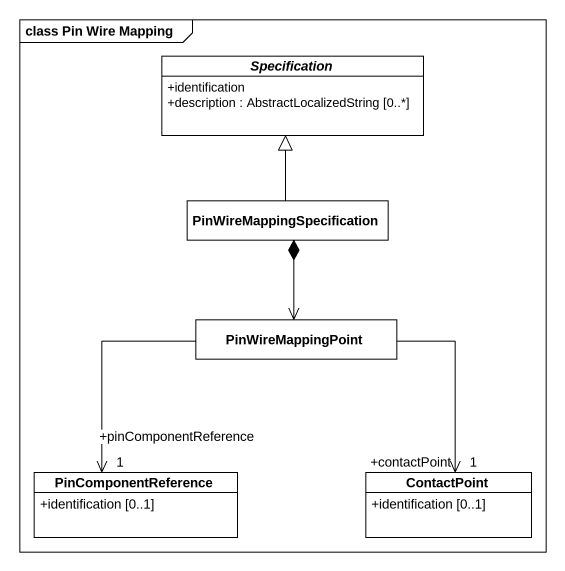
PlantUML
@startuml
mainframe class Pin Wire Mapping
hide circle
hide empty members
skinparam classAttributeIconSize 0
abstract class Specification {
  +identification
  +description : AbstractLocalizedString [0..*]
}
class PinWireMappingSpecification
class PinWireMappingPoint
class PinComponentReference {
  +identification [0..1]
}
class ContactPoint {
  +identification [0..1]
}
PinWireMappingSpecification -up-|> Specification
PinWireMappingSpecification *--> PinWireMappingPoint
PinWireMappingPoint --> "1\n+pinComponentReference" PinComponentReference
PinWireMappingPoint --> "1\n+contactPoint" ContactPoint
@enduml
